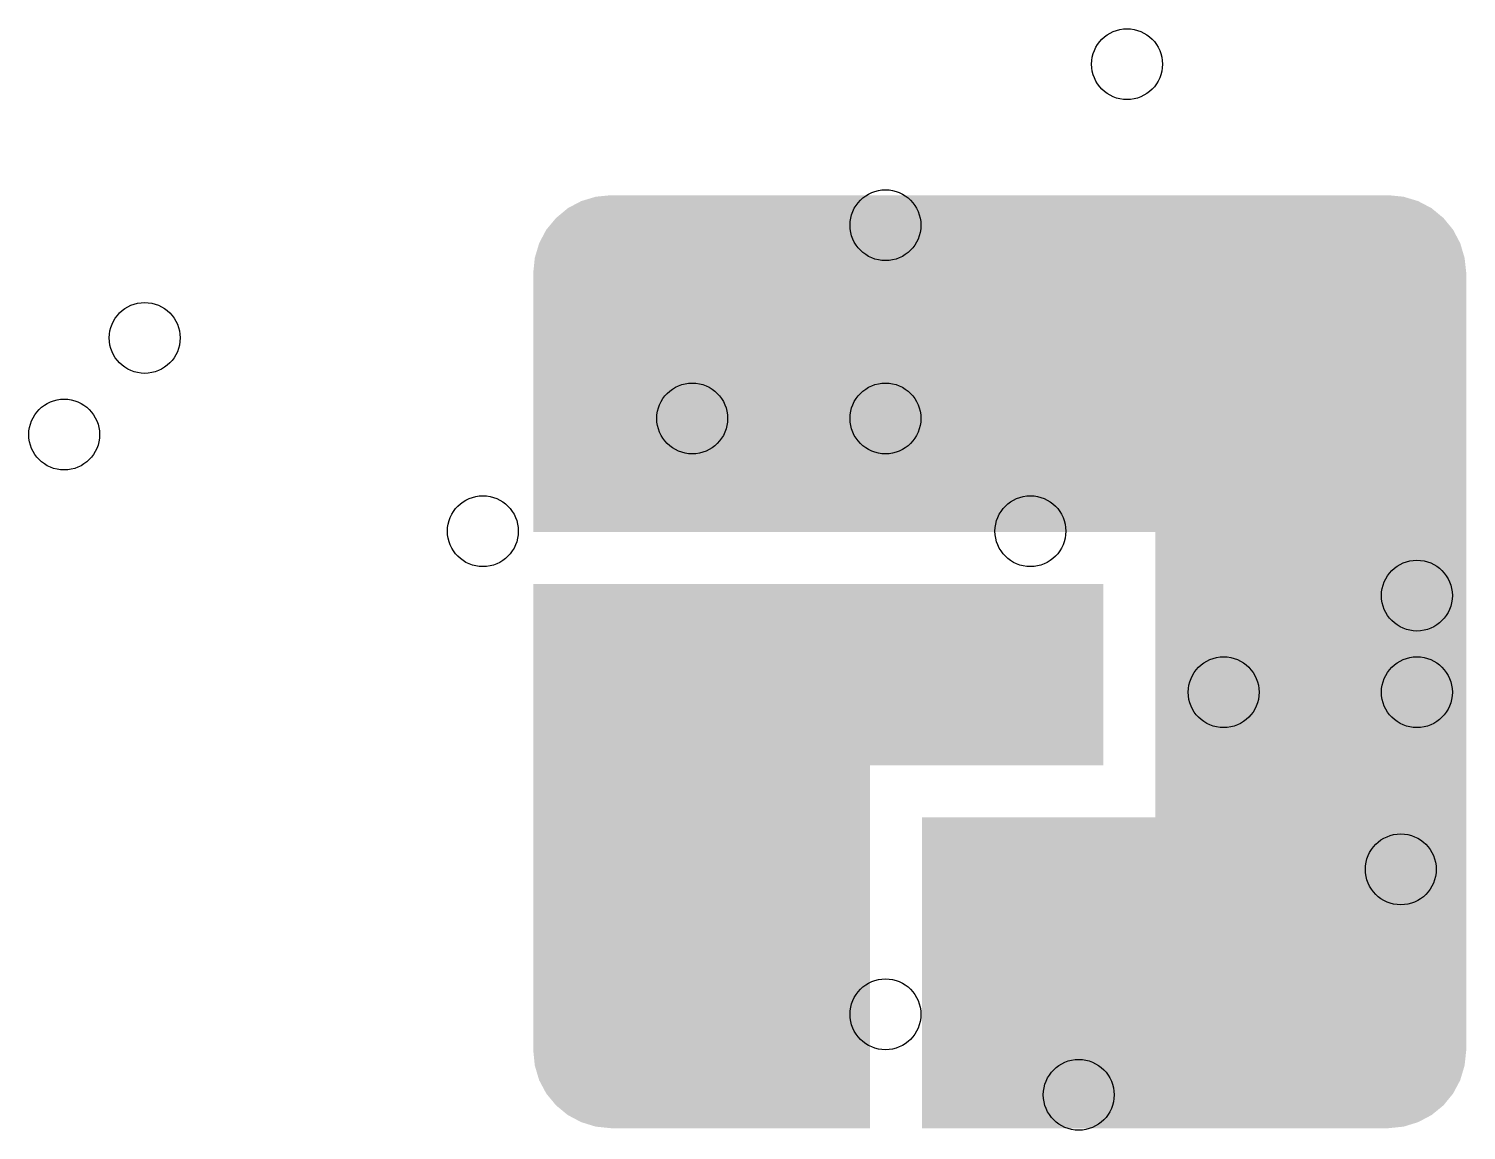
# Model space of a CAD drawing. Extents: x -2.6 to 72.5, y -0.1 to 95.
# Drawn here: x 28.23 to 39.38, y 29.1 to 37.65 of the extents above; entities that cross this region are included whole.
import ezdxf

# ---------------------------------------------------------------- set-up
doc = ezdxf.new("R2010")
doc.units = 0
doc.layers.get('0').update_dxf_attribs({"linetype": 'CONTINUOUS'})
doc.layers.add('03_ASSY2_GBR', color=1, linetype='CONTINUOUS')

# ---------------------------------------------------------------- blocks, each defined once
blk = doc.blocks.new('ROUND_139')
blk.add_circle((0, 0), 0.275)

msp = doc.modelspace()

# ---------------------------------------------------------------- linework, layer by layer
at = {"layer": '03_ASSY2_GBR'}
for points in [[(32.408992, 36.256994), (32.512986, 36.311996), (39.114004, 36.256994), (39.010014, 36.311996)], [(32.512986, 36.311996), (32.51299, 36.311998), (39.010014, 36.311996), (39.010008, 36.311998)], [(32.51299, 36.311998), (32.625992, 36.345996), (39.010008, 36.311998), (38.897012, 36.345996)], [(32.625992, 36.345996), (32.744008, 36.358), (38.897012, 36.345996), (38.779006, 36.358)], [(32.241992, 36.089988), (32.317992, 36.18099), (39.281008, 36.089988), (39.20601, 36.18099)], [(32.317992, 36.18099), (32.31801, 36.18101), (39.20601, 36.18099), (39.205986, 36.18101)], [(32.31801, 36.18101), (32.408986, 36.25699), (39.205986, 36.18101), (39.11401, 36.25699)], [(32.408986, 36.25699), (32.408992, 36.256994), (39.11401, 36.25699), (39.114004, 36.256994)], [(32.186998, 35.98599), (32.24199, 36.089986), (39.336002, 35.98599), (39.281008, 36.089986)], [(32.24199, 36.089986), (32.241992, 36.089988), (39.281008, 36.089986), (39.281008, 36.089988)], [(32.152998, 35.87199), (32.186996, 35.985986), (39.370002, 35.87199), (39.336004, 35.985986)], [(32.186996, 35.985986), (32.186998, 35.98599), (39.336004, 35.985986), (39.336002, 35.98599)], [(32.141, 35.755008), (32.152996, 35.871986), (39.383, 35.755008), (39.370002, 35.871986)], [(32.152996, 35.871986), (32.152998, 35.87199), (39.370002, 35.871986), (39.370002, 35.87199)], [(32.141, 35.75499), (32.141, 35.755008), (39.383, 35.75499), (39.383, 35.755008)], [(32.141, 33.743074), (32.141, 35.75499), (39.383, 33.743074), (39.383, 35.75499)], [(32.141054, 33.74302), (32.141, 33.743074), (39.383, 33.74302), (39.383, 33.743074)], [(36.968852, 33.743), (32.141054, 33.74302), (39.383, 33.743), (39.383, 33.74302)], [(36.96898, 33.742872), (36.968852, 33.743), (39.383, 33.742872), (39.383, 33.743)], [(36.969, 31.530148), (36.96898, 33.742872), (39.383, 31.530148), (39.383, 33.742872)], [(32.141012, 31.933054), (32.141018, 33.340926), (36.56598, 31.933054), (36.566, 33.340926)], [(32.141018, 33.340926), (32.14102, 33.340946), (36.566, 33.340926), (36.56598, 33.340946)], [(32.14102, 33.340946), (32.141054, 33.34098), (36.56598, 33.340946), (36.565946, 33.34098)], [(32.141054, 33.34098), (32.141074, 33.341), (36.565946, 33.34098), (32.141074, 33.341)], [(32.141, 29.720006), (32.141012, 31.932852), (34.755984, 29.720006), (34.756, 31.932852)], [(32.141012, 31.933), (32.141012, 31.933054), (36.565926, 31.933), (36.56598, 31.933054)], [(32.141012, 31.93298), (32.141012, 31.933), (34.756128, 31.93298), (36.565926, 31.933)], [(32.141012, 31.932852), (32.141012, 31.93298), (34.756, 31.932852), (34.756128, 31.93298)], [(35.158004, 29.719994), (35.15802, 31.529946), (39.383, 29.719994), (39.383, 31.529946)], [(35.15802, 31.529946), (35.158074, 31.53), (39.383, 31.529946), (39.383, 31.53)], [(35.158074, 31.53), (36.968872, 31.53002), (39.383, 31.53), (39.383, 31.53002)], [(36.968872, 31.53002), (36.969, 31.530148), (39.383, 31.53002), (39.383, 31.530148)], [(32.153004, 29.60199), (32.141, 29.720006), (34.755982, 29.60199), (34.755984, 29.720006)], [(35.158004, 29.601988), (35.158004, 29.719994), (39.369996, 29.601988), (39.383, 29.719994)], [(32.187004, 29.48799), (32.153004, 29.60199), (34.755982, 29.48799), (34.755982, 29.60199)], [(35.158002, 29.487986), (35.158004, 29.601988), (39.335994, 29.487986), (39.369996, 29.601988)], [(32.242006, 29.384992), (32.187004, 29.48799), (34.75598, 29.384992), (34.755982, 29.48799)], [(35.158002, 29.384992), (35.158002, 29.487986), (39.280992, 29.384992), (39.335994, 29.487986)], [(32.31799, 29.29301), (32.242006, 29.384992), (34.75598, 29.29301), (34.75598, 29.384992)], [(35.158, 29.292988), (35.158002, 29.384992), (39.205988, 29.292988), (39.280992, 29.384992)], [(32.409012, 29.217994), (32.31799, 29.29301), (34.75598, 29.217994), (34.75598, 29.29301)], [(35.158, 29.217992), (35.158, 29.292988), (39.113986, 29.217992), (39.205988, 29.292988)], [(32.51301, 29.162996), (32.409012, 29.217994), (34.75598, 29.162996), (34.75598, 29.217994)], [(32.626012, 29.127998), (32.51301, 29.162996), (34.75598, 29.127998), (34.75598, 29.162996)], [(32.743464, 29.116054), (32.626012, 29.127998), (34.75598, 29.116054), (34.75598, 29.127998)], [(35.158, 29.162994), (35.158, 29.217992), (39.009986, 29.162994), (39.113986, 29.217992)], [(35.158, 29.127998), (35.158, 29.162994), (38.896984, 29.127998), (39.009986, 29.162994)], [(35.158, 29.116074), (35.158, 29.127998), (38.77973, 29.116074), (38.896984, 29.127998)], [(32.743994, 29.116), (32.743464, 29.116054), (34.755926, 29.116), (34.75598, 29.116054)], [(35.158054, 29.11602), (35.158, 29.116074), (38.7792, 29.11602), (38.77973, 29.116074)], [(38.779004, 29.116), (35.158054, 29.11602), (38.779004, 29.116), (38.7792, 29.11602)]]:
    msp.add_solid(points, dxfattribs=at)

# ---------------------------------------------------------------- block references
for p in [(36.75, 37.375), (34.875, 36.125), (29.125, 35.25), (33.375, 34.625), (34.875, 34.625), (28.5, 34.5), (31.75, 33.75), (36, 33.75), (39, 33.25), (37.5, 32.5), (39, 32.5), (38.875, 31.125), (34.875, 30), (36.375, 29.375)]:
    msp.add_blockref('ROUND_139', p, dxfattribs=at)

doc.saveas('drawing.dxf')
